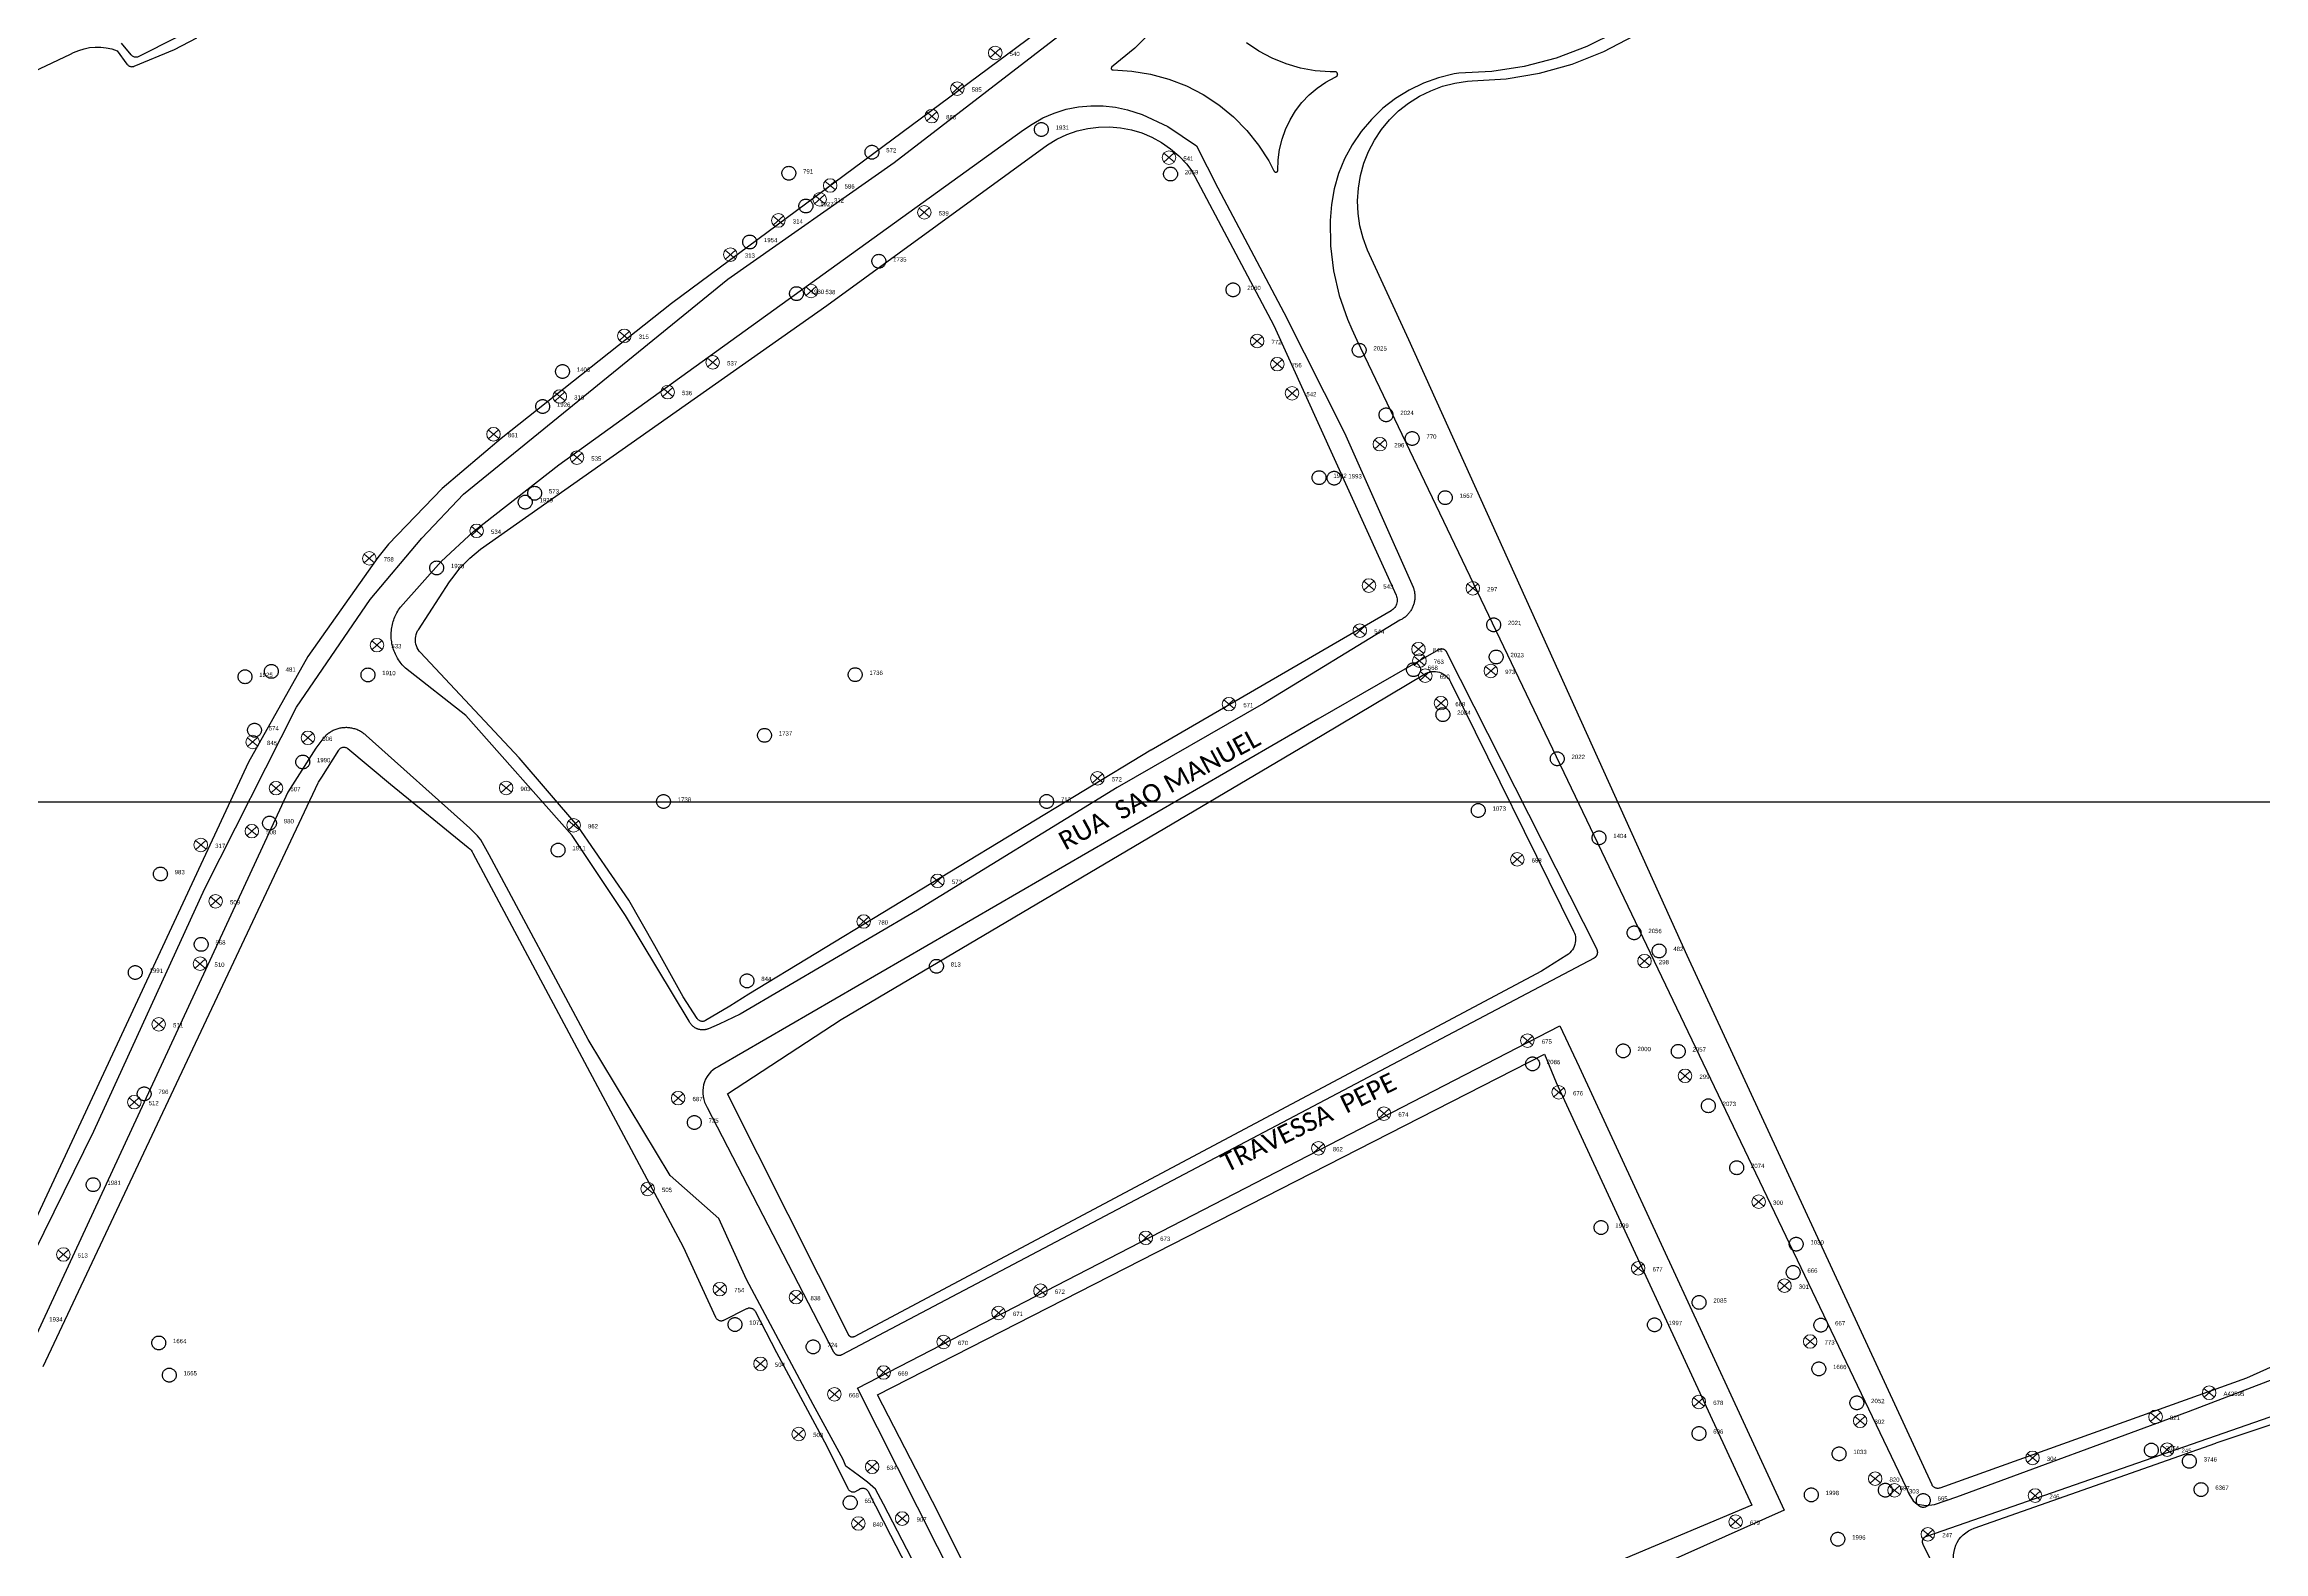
# Model space of a CAD drawing. Header units: millimetres. Extents: x 676447 to 689606, y 7455628 to 7463967.
# Drawn here: x 686233.2 to 686593, y 7460414.5 to 7460659 of the extents above; entities that cross this region are included whole.
import ezdxf

# ---------------------------------------------------------------- set-up
doc = ezdxf.new("R2010")
doc.units = ezdxf.units.MM
doc.header["$LTSCALE"] = 0.1
doc.header["$MEASUREMENT"] = 0
doc.linetypes.add('PHANTOM2', pattern=[1.25, 0.625, -0.125, 0.125, -0.125, 0.125, -0.125])
doc.layers.add('10.4-Postes', color=1, linetype='Continuous', lineweight=0)
for name, color, linetype in [('Caixas Subterrâneas', 5, 'Continuous'), ('LEGENDAS_INFRAESTRUTURAS', 7, 'Continuous'), ('MUB_MEIOFIO', 7, 'Continuous'), ('MUB_QUADRAS', 7, 'Continuous'), ('MUB_SEGMENTO', 7, 'Continuous'), ('NOS_DE_INFRAESTRUTURA', 7, 'Continuous')]:
    doc.layers.add(name, color=color, linetype=linetype)
doc.styles.add('Legend', font='calibri.ttf')
doc.styles.get("Standard").update_dxf_attribs({"font": 'arial.ttf'})

# ---------------------------------------------------------------- blocks, each defined once
blk = doc.blocks.new('PTPT')
at = {"layer": '10.4-Postes', "color": 1, "linetype": 'PHANTOM2'}
for points in [[(-0.0000079, 0.0000104), (0.0000075, -0.000002)], [(0.000007, 0.0000109), (-0.0000074, -0.0000025)]]:
    blk.add_lwpolyline(points, dxfattribs=at)
at = {"layer": '10.4-Postes', "color": 1}
blk.add_circle((-0.0000002, 0.0000042), 0.00000987, dxfattribs=at)
blk = doc.blocks.new('MHMZ')
at = {"linetype": 'PHANTOM2'}
blk.add_circle((0, 0), 0.0000101, dxfattribs=at)

msp = doc.modelspace()

# ---------------------------------------------------------------- linework, layer by layer
at = {"linetype": 'Continuous'}
msp.add_lwpolyline([(686634.51, 7460009.2), (685960.65, 7460009.2), (685960.65, 7460536.13), (686634.51, 7460536.13)], close=True, dxfattribs=at)
at = {"layer": 'MUB_MEIOFIO', "linetype": 'Continuous'}
for points in [[(686274.06, 7460551.48), (686285.97, 7460568.97), (686294.36, 7460578.89), (686301.12, 7460586.05), (686343.98, 7460620.9), (686370.96, 7460639.81), (686408.49, 7460668.77)], [(686254.57, 7460660.11), (686248.47, 7460656.99), (686248.38, 7460656.95), (686248.28, 7460656.91), (686248.17, 7460656.89), (686248.07, 7460656.88), (686247.97, 7460656.88), (686247.86, 7460656.89), (686247.76, 7460656.91), (686247.66, 7460656.95), (686247.56, 7460656.99), (686247.47, 7460657.04), (686247.39, 7460657.1), (686247.31, 7460657.17), (686247.24, 7460657.25), (686245.67, 7460659.19)], [(686413.38, 7460661.84), (686409.97, 7460658.37), (686406.21, 7460655.27), (686406.19, 7460655.24), (686406.17, 7460655.22), (686406.16, 7460655.19), (686406.15, 7460655.17), (686406.14, 7460655.14), (686406.14, 7460655.11), (686406.14, 7460655.08), (686406.14, 7460655.06), (686406.15, 7460655.03), (686406.15, 7460655), (686406.16, 7460654.97), (686406.18, 7460654.95), (686406.19, 7460654.93), (686406.21, 7460654.9), (686406.23, 7460654.89), (686406.25, 7460654.87), (686406.28, 7460654.85), (686406.3, 7460654.84), (686406.33, 7460654.83), (686406.36, 7460654.82), (686406.38, 7460654.82), (686406.41, 7460654.82), (686406.44, 7460654.82), (686409.5, 7460654.64), (686412.52, 7460654.14), (686415.47, 7460653.34), (686418.32, 7460652.22), (686421.04, 7460650.82), (686423.59, 7460649.14), (686425.96, 7460647.2), (686428.11, 7460645.02), (686430.03, 7460642.63), (686431.68, 7460640.06), (686432.52, 7460638.47)], [(686488.05, 7460661.01), (686483.28, 7460658.61), (686478.29, 7460656.72), (686473.12, 7460655.37), (686467.84, 7460654.56), (686462.51, 7460654.31), (686461.73, 7460654.17), (686459.21, 7460653.56), (686456.78, 7460652.68), (686454.45, 7460651.55), (686452.25, 7460650.19), (686450.2, 7460648.61), (686448.34, 7460646.81), (686446.66, 7460644.84), (686445.21, 7460642.7), (686443.99, 7460640.42), (686443.01, 7460638.02), (686442.29, 7460635.54), (686441.83, 7460632.99), (686441.64, 7460630.41), (686441.71, 7460626.32), (686442.2, 7460622.26), (686443.11, 7460618.27), (686444.44, 7460614.4), (686445.15, 7460612.76), (686445.99, 7460611), (686535.03, 7460424.92), (686535.47, 7460423.93), (686536.19, 7460422.81), (686536.8, 7460422.24), (686538.29, 7460422.04), (686539.62, 7460422.19), (686543.26, 7460423.42), (686580.82, 7460437.25), (686596.63, 7460443.31)], [(686432.52, 7460638.47), (686432.54, 7460638.44), (686432.55, 7460638.41), (686432.57, 7460638.38), (686432.6, 7460638.36), (686432.62, 7460638.33), (686432.65, 7460638.31), (686432.68, 7460638.29), (686432.71, 7460638.28), (686432.74, 7460638.27), (686432.78, 7460638.26), (686432.81, 7460638.25), (686432.85, 7460638.25), (686432.88, 7460638.26), (686432.92, 7460638.26), (686432.95, 7460638.27), (686432.98, 7460638.29), (686433.01, 7460638.3), (686433.04, 7460638.32), (686433.07, 7460638.34), (686433.09, 7460638.37), (686433.11, 7460638.4), (686433.13, 7460638.43), (686433.14, 7460638.46), (686433.16, 7460638.49), (686433.16, 7460638.52), (686433.17, 7460638.54), (686433.21, 7460640.24), (686433.44, 7460641.93), (686433.83, 7460643.59), (686434.4, 7460645.19), (686435.14, 7460646.73), (686436.03, 7460648.18), (686437.06, 7460649.53), (686438.23, 7460650.77), (686439.53, 7460651.87), (686440.93, 7460652.84), (686442.43, 7460653.65), (686442.57, 7460653.72), (686442.61, 7460653.74), (686442.65, 7460653.75), (686442.68, 7460653.78), (686442.72, 7460653.8), (686442.75, 7460653.83), (686442.78, 7460653.87), (686442.8, 7460653.9), (686442.82, 7460653.94), (686442.84, 7460653.98), (686442.85, 7460654.02), (686442.85, 7460654.07), (686442.86, 7460654.11), (686442.85, 7460654.15), (686442.85, 7460654.19), (686442.84, 7460654.24), (686442.82, 7460654.28), (686442.8, 7460654.31), (686442.78, 7460654.35), (686442.75, 7460654.38), (686442.72, 7460654.41), (686442.69, 7460654.44), (686442.65, 7460654.47), (686442.61, 7460654.49), (686442.57, 7460654.5), (686442.53, 7460654.51), (686442.49, 7460654.52), (686442.45, 7460654.52), (686442.41, 7460654.52), (686441.62, 7460654.52), (686439.2, 7460654.69), (686436.81, 7460655.12), (686434.48, 7460655.79), (686432.23, 7460656.71), (686430.09, 7460657.85), (686428.08, 7460659.21)], [(686290.9, 7460567.68), (686297.48, 7460575.1), (686302.74, 7460580), (686316.56, 7460590.81), (686391.94, 7460645.1), (686393.3, 7460646.05), (686395.06, 7460647.04), (686396.91, 7460647.84), (686398.83, 7460648.44), (686400.81, 7460648.84), (686402.82, 7460649.02), (686404.83, 7460649), (686406.83, 7460648.77), (686408.8, 7460648.33), (686411.14, 7460647.61), (686415.3, 7460645.64), (686419.95, 7460642.5), (686423.41, 7460635.73), (686434.12, 7460615.49), (686443.95, 7460595.99), (686455.08, 7460570.94), (686455.13, 7460570.81), (686455.18, 7460570.67), (686455.22, 7460570.53), (686455.26, 7460570.39), (686455.29, 7460570.25), (686455.31, 7460570.11), (686455.34, 7460569.96), (686455.35, 7460569.82), (686455.36, 7460569.67), (686455.37, 7460569.53), (686455.37, 7460569.38), (686455.37, 7460569.24), (686455.36, 7460569.09), (686455.35, 7460568.95), (686455.33, 7460568.81), (686455.31, 7460568.66), (686455.28, 7460568.52), (686455.25, 7460568.38), (686455.21, 7460568.24), (686455.17, 7460568.1), (686455.12, 7460567.96), (686455.07, 7460567.83), (686455.01, 7460567.7), (686454.95, 7460567.56), (686454.88, 7460567.43), (686454.81, 7460567.31), (686454.74, 7460567.18), (686454.66, 7460567.06), (686454.58, 7460566.94), (686454.49, 7460566.83), (686454.4, 7460566.71), (686454.31, 7460566.6), (686454.21, 7460566.5), (686454.11, 7460566.39), (686454, 7460566.29), (686453.89, 7460566.2), (686453.78, 7460566.1), (686453.67, 7460566.02), (686453.55, 7460565.93), (686453.43, 7460565.85), (686453.31, 7460565.77), (686453.18, 7460565.7), (686453.05, 7460565.64), (686452.92, 7460565.57), (686430.83, 7460552.08), (686407.11, 7460538.45), (686374.72, 7460518.58), (686345.99, 7460501.73), (686342.59, 7460500.09), (686340.85, 7460499.35), (686340.77, 7460499.32), (686340.69, 7460499.29), (686340.61, 7460499.26), (686340.53, 7460499.24), (686340.44, 7460499.22), (686340.36, 7460499.2), (686340.28, 7460499.19), (686340.2, 7460499.18), (686340.11, 7460499.17), (686340.03, 7460499.16), (686339.94, 7460499.16), (686339.86, 7460499.16), (686339.77, 7460499.16), (686339.69, 7460499.17), (686339.61, 7460499.18), (686339.52, 7460499.19), (686339.44, 7460499.2), (686339.36, 7460499.22), (686339.27, 7460499.24), (686339.19, 7460499.26), (686339.11, 7460499.29), (686339.03, 7460499.32), (686338.95, 7460499.35), (686338.88, 7460499.38), (686338.8, 7460499.42), (686338.73, 7460499.46), (686338.65, 7460499.5), (686338.58, 7460499.55), (686338.51, 7460499.59), (686338.44, 7460499.64), (686338.38, 7460499.7), (686338.31, 7460499.75), (686338.25, 7460499.81), (686338.19, 7460499.86), (686338.13, 7460499.93), (686338.07, 7460499.99), (686338.02, 7460500.05), (686337.97, 7460500.12), (686337.92, 7460500.19), (686337.87, 7460500.26), (686337.82, 7460500.33), (686337.78, 7460500.4), (686337.74, 7460500.48), (686337.7, 7460500.55), (686327.37, 7460517.72), (686318.76, 7460530.68), (686301.48, 7460550.12), (686291.72, 7460557.8), (686291.53, 7460557.98), (686291.35, 7460558.17), (686291.18, 7460558.36), (686291.02, 7460558.56), (686290.86, 7460558.76), (686290.71, 7460558.97), (686290.56, 7460559.19), (686290.43, 7460559.41), (686290.3, 7460559.63), (686290.18, 7460559.86), (686290.07, 7460560.1), (686289.96, 7460560.33), (686289.87, 7460560.57), (686289.78, 7460560.82), (686289.7, 7460561.06), (686289.63, 7460561.31), (686289.57, 7460561.56), (686289.52, 7460561.81), (686289.48, 7460562.07), (686289.44, 7460562.33), (686289.41, 7460562.58), (686289.4, 7460562.84), (686289.39, 7460563.1), (686289.39, 7460563.36), (686289.4, 7460563.62), (686289.42, 7460563.87), (686289.45, 7460564.13), (686289.49, 7460564.39), (686289.53, 7460564.64), (686289.59, 7460564.89), (686289.65, 7460565.14), (686289.72, 7460565.39), (686289.8, 7460565.64), (686289.89, 7460565.88), (686289.99, 7460566.12), (686290.1, 7460566.35), (686290.21, 7460566.59), (686290.33, 7460566.81), (686290.46, 7460567.04), (686290.6, 7460567.26), (686290.75, 7460567.47), (686290.9, 7460567.68)], [(686439.63, 7460549.52), (686342.66, 7460493.32), (686342.38, 7460493.19), (686341.97, 7460492.95), (686341.58, 7460492.66), (686341.22, 7460492.34), (686340.9, 7460491.98), (686340.62, 7460491.58), (686340.38, 7460491.17), (686340.19, 7460490.72), (686340.04, 7460490.27), (686339.95, 7460489.79), (686339.9, 7460489.31), (686339.9, 7460488.83), (686339.95, 7460488.35), (686340.06, 7460487.88), (686340.21, 7460487.42), (686340.41, 7460486.99), (686340.65, 7460486.57), (686361.13, 7460446.93), (686361.15, 7460446.9), (686361.17, 7460446.87), (686361.18, 7460446.85), (686361.2, 7460446.82), (686361.22, 7460446.79), (686361.24, 7460446.76), (686361.27, 7460446.74), (686361.29, 7460446.71), (686361.31, 7460446.69), (686361.34, 7460446.66), (686361.36, 7460446.64), (686361.39, 7460446.62), (686361.42, 7460446.6), (686361.44, 7460446.58), (686361.47, 7460446.56), (686361.5, 7460446.54), (686361.53, 7460446.52), (686361.56, 7460446.5), (686361.59, 7460446.49), (686361.62, 7460446.48), (686361.66, 7460446.46), (686361.69, 7460446.45), (686361.72, 7460446.44), (686361.75, 7460446.43), (686361.79, 7460446.42), (686361.82, 7460446.41), (686361.85, 7460446.41), (686361.89, 7460446.4), (686361.92, 7460446.4), (686361.96, 7460446.4), (686361.99, 7460446.39), (686362.02, 7460446.39), (686362.06, 7460446.39), (686362.09, 7460446.4), (686362.13, 7460446.4), (686362.16, 7460446.4), (686362.2, 7460446.41), (686362.23, 7460446.42), (686362.26, 7460446.42), (686362.3, 7460446.43), (686362.33, 7460446.44), (686362.36, 7460446.45), (686362.39, 7460446.47), (686362.42, 7460446.48), (686362.46, 7460446.49), (686362.49, 7460446.51), (686484.48, 7460510.85), (686484.52, 7460510.87), (686484.54, 7460510.89), (686484.57, 7460510.91), (686484.6, 7460510.93), (686484.63, 7460510.95), (686484.66, 7460510.97), (686484.68, 7460510.99), (686484.71, 7460511.01), (686484.73, 7460511.04), (686484.76, 7460511.06), (686484.78, 7460511.09), (686484.8, 7460511.12), (686484.82, 7460511.14), (686484.84, 7460511.17), (686484.86, 7460511.2), (686484.88, 7460511.23), (686484.9, 7460511.26), (686484.91, 7460511.29), (686484.93, 7460511.32), (686484.94, 7460511.35), (686484.95, 7460511.38), (686484.97, 7460511.42), (686484.98, 7460511.45), (686484.99, 7460511.48), (686484.99, 7460511.52), (686485, 7460511.55), (686485.01, 7460511.58), (686485.01, 7460511.62), (686485.01, 7460511.65), (686485.02, 7460511.69), (686485.02, 7460511.72), (686485.02, 7460511.76), (686485.02, 7460511.79), (686485.01, 7460511.83), (686485.01, 7460511.86), (686485.01, 7460511.89), (686485, 7460511.93), (686484.99, 7460511.96), (686484.98, 7460512), (686484.98, 7460512.03), (686484.96, 7460512.06), (686484.95, 7460512.09), (686484.94, 7460512.13), (686484.93, 7460512.16), (686484.91, 7460512.19), (686460.58, 7460560.36), (686460.57, 7460560.39), (686460.55, 7460560.42), (686460.53, 7460560.45), (686460.51, 7460560.48), (686460.49, 7460560.51), (686460.47, 7460560.54), (686460.45, 7460560.56), (686460.43, 7460560.59), (686460.4, 7460560.62), (686460.38, 7460560.64), (686460.35, 7460560.66), (686460.32, 7460560.69), (686460.3, 7460560.71), (686460.27, 7460560.73), (686460.24, 7460560.75), (686460.21, 7460560.77), (686460.18, 7460560.78), (686460.15, 7460560.8), (686460.12, 7460560.82), (686460.09, 7460560.83), (686460.06, 7460560.84), (686460.03, 7460560.86), (686459.99, 7460560.87), (686459.96, 7460560.88), (686459.93, 7460560.88), (686459.89, 7460560.89), (686459.86, 7460560.9), (686459.82, 7460560.9), (686459.79, 7460560.91), (686459.76, 7460560.91), (686459.72, 7460560.91), (686459.69, 7460560.91), (686459.65, 7460560.91), (686459.62, 7460560.91), (686459.58, 7460560.91), (686459.55, 7460560.9), (686459.51, 7460560.9), (686459.48, 7460560.89), (686459.45, 7460560.88), (686459.41, 7460560.87), (686459.38, 7460560.86), (686459.35, 7460560.85), (686459.31, 7460560.84), (686459.28, 7460560.83), (686459.25, 7460560.81), (686459.22, 7460560.8), (686459.19, 7460560.78), (686439.63, 7460549.52)], [(686334.62, 7460475.53), (686321.31, 7460497.6), (686305.3, 7460527.53), (686303.94, 7460529.99), (686303.39, 7460530.64), (686302.12, 7460531.86), (686285.35, 7460546.87), (686285.23, 7460546.98), (686285.1, 7460547.09), (686284.97, 7460547.19), (686284.84, 7460547.29), (686284.7, 7460547.38), (686284.56, 7460547.47), (686284.42, 7460547.56), (686284.27, 7460547.63), (686284.13, 7460547.71), (686283.98, 7460547.78), (686283.82, 7460547.84), (686283.67, 7460547.9), (686283.51, 7460547.95), (686283.35, 7460548), (686283.19, 7460548.04), (686283.03, 7460548.07), (686282.87, 7460548.1), (686282.7, 7460548.13), (686282.54, 7460548.15), (686282.37, 7460548.16), (686282.21, 7460548.17), (686282.04, 7460548.17), (686281.88, 7460548.16), (686281.71, 7460548.15), (686281.54, 7460548.14), (686281.38, 7460548.12), (686281.22, 7460548.09), (686281.05, 7460548.06), (686280.89, 7460548.02), (686280.73, 7460547.98), (686280.58, 7460547.93), (686280.42, 7460547.87), (686280.27, 7460547.81), (686280.11, 7460547.75), (686279.96, 7460547.68), (686279.82, 7460547.6), (686279.67, 7460547.52), (686279.53, 7460547.43), (686279.39, 7460547.34), (686279.26, 7460547.25), (686279.12, 7460547.15), (686279, 7460547.04), (686278.87, 7460546.93), (686278.75, 7460546.82), (686278.63, 7460546.7), (686278.52, 7460546.58), (686278.41, 7460546.45), (686278.31, 7460546.33), (686277.16, 7460544.85), (686272.61, 7460537.7), (686213.68, 7460410.55)], [(686229.94, 7460459.89), (686241.19, 7460482.71), (686259.19, 7460522.08), (686274.06, 7460551.48)], [(686365.02, 7460441.08), (686478.86, 7460499.83), (686482.03, 7460493.18), (686515.26, 7460421.28), (686466.45, 7460399.47)], [(686610.11, 7460267.99), (686537.8, 7460415.7), (686537.78, 7460415.73), (686537.77, 7460415.76), (686537.75, 7460415.8), (686537.74, 7460415.83), (686537.73, 7460415.86), (686537.72, 7460415.89), (686537.72, 7460415.93), (686537.71, 7460415.96), (686537.7, 7460416), (686537.7, 7460416.03), (686537.7, 7460416.06), (686537.69, 7460416.1), (686537.69, 7460416.13), (686537.69, 7460416.17), (686537.7, 7460416.2), (686537.7, 7460416.24), (686537.7, 7460416.27), (686537.71, 7460416.31), (686537.71, 7460416.34), (686537.72, 7460416.37), (686537.73, 7460416.41), (686537.74, 7460416.44), (686537.75, 7460416.47), (686537.76, 7460416.5), (686537.78, 7460416.54), (686537.79, 7460416.57), (686537.8, 7460416.6), (686537.82, 7460416.63), (686537.84, 7460416.66), (686537.86, 7460416.69), (686537.88, 7460416.72), (686537.9, 7460416.74), (686537.92, 7460416.77), (686537.94, 7460416.8), (686537.96, 7460416.82), (686537.99, 7460416.85), (686538.01, 7460416.87), (686538.04, 7460416.9), (686538.06, 7460416.92), (686538.09, 7460416.94), (686538.12, 7460416.96), (686538.15, 7460416.98), (686538.18, 7460417), (686538.21, 7460417.01), (686538.24, 7460417.03), (686538.27, 7460417.05), (686538.3, 7460417.06), (686538.33, 7460417.07), (686538.37, 7460417.08), (686740.83, 7460487.41)], [(686140.32, 7460249.71), (686285, 7460312.27), (686397.92, 7460363.58), (686398.09, 7460363.71), (686398.21, 7460363.91), (686398.24, 7460364.19), (686398.23, 7460364.49), (686386.35, 7460388.99), (686376.78, 7460407.64), (686369.19, 7460422.27), (686367.93, 7460424.67), (686366.63, 7460425.81), (686365.31, 7460426.8), (686364.28, 7460427.56), (686363.13, 7460428.43), (686362.69, 7460429.47), (686357.82, 7460438.41), (686347, 7460458.66), (686342.5, 7460468.57), (686334.62, 7460475.53)], [(686403.96, 7460363.77), (686365.02, 7460441.08)]]:
    msp.add_lwpolyline(points, dxfattribs=at)
at = {"layer": 'MUB_QUADRAS', "linetype": 'Continuous'}
for points in [[(686213.69, 7460646.18), (686237.4, 7460657.37), (686237.9, 7460657.64), (686238.73, 7460658), (686239.6, 7460658.27), (686240.49, 7460658.45), (686241.39, 7460658.54), (686242.3, 7460658.53), (686243.2, 7460658.43), (686244.09, 7460658.23), (686244.95, 7460657.94), (686246.55, 7460655.76), (686246.6, 7460655.7), (686246.67, 7460655.63), (686246.75, 7460655.56), (686246.84, 7460655.5), (686246.93, 7460655.45), (686247.03, 7460655.41), (686247.13, 7460655.38), (686247.23, 7460655.36), (686247.34, 7460655.35), (686247.44, 7460655.36), (686247.54, 7460655.37), (686247.65, 7460655.4), (686247.74, 7460655.43), (686254.25, 7460658.14), (686257.87, 7460660.04)], [(686397.08, 7460663.11), (686334.83, 7460616.97), (686307.23, 7460595.04), (686297.63, 7460586.95), (686288.93, 7460577.91), (686287.21, 7460575.77), (686275.86, 7460559.71), (686266.25, 7460542.55), (686228.41, 7460461.34)], [(686635.98, 7460463.27), (686590.22, 7460442.68), (686540.47, 7460424.86), (686540.46, 7460424.85), (686540.36, 7460424.82), (686540.25, 7460424.81), (686540.15, 7460424.8), (686540.04, 7460424.8), (686539.94, 7460424.82), (686539.84, 7460424.84), (686539.74, 7460424.88), (686539.65, 7460424.93), (686539.56, 7460424.98), (686539.48, 7460425.05), (686539.4, 7460425.12), (686539.33, 7460425.2), (686539.27, 7460425.29), (686539.23, 7460425.38), (686499.52, 7460511.21), (686454.39, 7460611.08), (686447.69, 7460625.59), (686446.97, 7460627.52), (686446.46, 7460629.52), (686446.16, 7460631.55), (686446.08, 7460633.61), (686446.21, 7460635.67), (686446.55, 7460637.7), (686447.1, 7460639.68), (686447.86, 7460641.6), (686448.82, 7460643.42), (686449.96, 7460645.14), (686451.27, 7460646.73), (686452.74, 7460648.17), (686454.36, 7460649.45), (686456.1, 7460650.55), (686457.95, 7460651.46), (686459.88, 7460652.18), (686461.87, 7460652.69), (686463.91, 7460652.99), (686464.66, 7460653.05), (686470.16, 7460653.39), (686475.59, 7460654.3), (686480.9, 7460655.78), (686486.02, 7460657.8), (686490.9, 7460660.35)], [(686293.31, 7460562.34), (686293.32, 7460562.66), (686293.36, 7460562.97), (686293.44, 7460563.27), (686293.55, 7460563.57), (686293.68, 7460563.85), (686293.8, 7460564.05), (686298.87, 7460571.81), (686299.2, 7460572.29), (686300.59, 7460574.06), (686302.16, 7460575.66), (686303.88, 7460577.1), (686360, 7460616.61), (686395.79, 7460642.66), (686397.31, 7460643.58), (686398.92, 7460644.34), (686400.6, 7460644.93), (686402.34, 7460645.34), (686404.1, 7460645.56), (686405.88, 7460645.6), (686407.66, 7460645.45), (686409.4, 7460645.12), (686411.11, 7460644.61), (686412.75, 7460643.92), (686414.31, 7460643.07), (686415.77, 7460642.05), (686417.12, 7460640.89), (686418.34, 7460639.59), (686419.23, 7460638.45), (686432.49, 7460613.36), (686452.35, 7460569.65), (686452.42, 7460569.45), (686452.47, 7460569.25), (686452.5, 7460569.04), (686452.51, 7460568.83), (686452.49, 7460568.62), (686452.46, 7460568.42), (686452.4, 7460568.21), (686452.32, 7460568.02), (686452.22, 7460567.83), (686452.11, 7460567.66), (686451.97, 7460567.5), (686451.82, 7460567.35), (686451.66, 7460567.23), (686451.51, 7460567.13), (686412.59, 7460544.53), (686412.55, 7460544.51), (686347.4, 7460504.96), (686344.32, 7460503.02), (686340.36, 7460500.68), (686340.27, 7460500.63), (686340.17, 7460500.59), (686340.07, 7460500.56), (686339.97, 7460500.54), (686339.86, 7460500.54), (686339.76, 7460500.54), (686339.66, 7460500.56), (686339.55, 7460500.58), (686339.46, 7460500.62), (686339.36, 7460500.67), (686339.27, 7460500.72), (686339.19, 7460500.79), (686339.12, 7460500.86), (686339.05, 7460500.94), (686339.02, 7460500.99), (686336.72, 7460504.49), (686332.14, 7460512.8), (686327.92, 7460520.17), (686319.65, 7460532.19), (686310.16, 7460543.28), (686294.12, 7460560.35), (686293.92, 7460560.59), (686293.75, 7460560.85), (686293.6, 7460561.13), (686293.48, 7460561.42), (686293.39, 7460561.72), (686293.34, 7460562.03), (686293.31, 7460562.34)], [(686364.44, 7460449.39), (686364.43, 7460449.38), (686364.41, 7460449.38), (686364.39, 7460449.37), (686364.37, 7460449.36), (686364.35, 7460449.35), (686364.33, 7460449.34), (686364.31, 7460449.34), (686364.29, 7460449.33), (686364.27, 7460449.33), (686364.25, 7460449.32), (686364.23, 7460449.32), (686364.21, 7460449.32), (686364.19, 7460449.32), (686364.17, 7460449.31), (686364.15, 7460449.31), (686364.13, 7460449.31), (686364.11, 7460449.32), (686364.09, 7460449.32), (686364.07, 7460449.32), (686364.05, 7460449.32), (686364.03, 7460449.33), (686364.01, 7460449.33), (686363.99, 7460449.34), (686363.97, 7460449.34), (686363.95, 7460449.35), (686363.93, 7460449.35), (686363.91, 7460449.36), (686363.89, 7460449.37), (686363.87, 7460449.38), (686363.85, 7460449.39), (686363.84, 7460449.4), (686363.82, 7460449.41), (686363.8, 7460449.42), (686363.79, 7460449.43), (686363.77, 7460449.45), (686363.75, 7460449.46), (686363.74, 7460449.47), (686363.72, 7460449.49), (686363.71, 7460449.5), (686363.7, 7460449.52), (686363.68, 7460449.53), (686363.67, 7460449.55), (686363.66, 7460449.57), (686363.65, 7460449.58), (686363.63, 7460449.6), (686363.62, 7460449.62), (686363.61, 7460449.64), (686363.61, 7460449.66), (686363.6, 7460449.67), (686343.9, 7460488.8), (686362.33, 7460500.85), (686440.34, 7460546.95), (686456.93, 7460556.85), (686457.21, 7460556.99), (686457.5, 7460557.11), (686457.8, 7460557.19), (686458.11, 7460557.25), (686458.42, 7460557.27), (686458.74, 7460557.26), (686459.05, 7460557.21), (686459.35, 7460557.14), (686459.65, 7460557.03), (686459.93, 7460556.89), (686460.2, 7460556.72), (686460.44, 7460556.53), (686460.67, 7460556.31), (686460.87, 7460556.07), (686461.04, 7460555.81), (686461.16, 7460555.6), (686481.12, 7460515.14), (686481.24, 7460514.85), (686481.34, 7460514.55), (686481.4, 7460514.25), (686481.43, 7460513.93), (686481.42, 7460513.62), (686481.39, 7460513.31), (686481.32, 7460513), (686481.22, 7460512.7), (686481.08, 7460512.42), (686480.92, 7460512.15), (686480.74, 7460511.9), (686480.52, 7460511.67), (686480.29, 7460511.46), (686480.04, 7460511.28), (686475.9, 7460508.65), (686364.44, 7460449.39)], [(686232.94, 7460444.58), (686277.54, 7460539.22), (686277.59, 7460539.31), (686277.6, 7460539.32), (686278.13, 7460540.16), (686280.89, 7460544.53), (686280.95, 7460544.62), (686281.02, 7460544.7), (686281.1, 7460544.77), (686281.18, 7460544.83), (686281.27, 7460544.88), (686281.36, 7460544.93), (686281.46, 7460544.96), (686281.57, 7460544.98), (686281.67, 7460545), (686281.77, 7460545), (686281.88, 7460544.99), (686281.98, 7460544.97), (686282.08, 7460544.94), (686282.18, 7460544.89), (686282.27, 7460544.84), (686282.35, 7460544.78), (686282.38, 7460544.76), (686289.26, 7460538.99), (686301.89, 7460528.75), (686302.12, 7460528.54), (686302.33, 7460528.31), (686302.52, 7460528.05), (686302.65, 7460527.83), (686336.71, 7460464), (686341.97, 7460452.57), (686342.02, 7460452.48), (686342.07, 7460452.39), (686342.14, 7460452.31), (686342.22, 7460452.24), (686342.3, 7460452.17), (686342.39, 7460452.12), (686342.48, 7460452.07), (686342.58, 7460452.03), (686342.68, 7460452.01), (686342.78, 7460451.99), (686342.89, 7460451.99), (686342.99, 7460451.99), (686343.1, 7460452.01), (686343.2, 7460452.04), (686343.29, 7460452.08), (686343.32, 7460452.09), (686347.05, 7460453.96), (686347.15, 7460454), (686347.25, 7460454.03), (686347.35, 7460454.06), (686347.46, 7460454.07), (686347.56, 7460454.06), (686347.66, 7460454.05), (686347.77, 7460454.03), (686347.87, 7460454), (686347.96, 7460453.95), (686348.05, 7460453.9), (686348.14, 7460453.84), (686348.21, 7460453.77), (686348.28, 7460453.69), (686348.34, 7460453.61), (686348.39, 7460453.53), (686351.89, 7460446.86), (686360.05, 7460431.63), (686363.42, 7460424.79), (686363.47, 7460424.7), (686363.54, 7460424.61), (686363.6, 7460424.53), (686363.68, 7460424.46), (686363.76, 7460424.4), (686363.85, 7460424.34), (686363.95, 7460424.3), (686364.05, 7460424.27), (686364.15, 7460424.24), (686364.25, 7460424.23), (686364.36, 7460424.23), (686364.46, 7460424.24), (686364.57, 7460424.26), (686364.67, 7460424.29), (686364.76, 7460424.33), (686364.85, 7460424.38), (686365.14, 7460424.56), (686365.33, 7460424.68), (686365.4, 7460424.72), (686365.49, 7460424.76), (686365.59, 7460424.79), (686365.7, 7460424.82), (686365.8, 7460424.83), (686365.91, 7460424.83), (686366.01, 7460424.82), (686366.11, 7460424.8), (686366.21, 7460424.76), (686366.31, 7460424.72), (686366.4, 7460424.67), (686366.48, 7460424.61), (686366.56, 7460424.54), (686366.63, 7460424.46), (686366.69, 7460424.38), (686366.75, 7460424.29), (686370.37, 7460417.24), (686389.3, 7460380.44)], [(686368.23, 7460439.95), (686476.37, 7460495.2), (686478.26, 7460490.62), (686510.03, 7460422.1), (686464.04, 7460402.73)], [(686543.18, 7460411.5), (686542.99, 7460411.99), (686542.84, 7460412.49), (686542.75, 7460413.01), (686542.71, 7460413.53), (686542.73, 7460414.05), (686542.8, 7460414.57), (686542.92, 7460415.08), (686543.1, 7460415.57), (686543.33, 7460416.04), (686543.6, 7460416.49), (686543.92, 7460416.9), (686544.29, 7460417.28), (686544.69, 7460417.62), (686545.12, 7460417.91), (686545.58, 7460418.16), (686546.05, 7460418.35), (686585.24, 7460432.15), (686585.28, 7460432.17), (686659.75, 7460457.04)], [(686406.72, 7460363.53), (686378.04, 7460420.99), (686368.23, 7460439.95)]]:
    msp.add_lwpolyline(points, dxfattribs=at)

# ---------------------------------------------------------------- block references
at = {"layer": 'Caixas Subterrâneas', "color": 40}
for p, xscale, yscale, zscale, rotation in [((686394.81, 7460645.17), 111319.4907932735, 111319.4907932735, 111319.4907932735, 359.2908710242276), ((686367.34, 7460641.48), 111319.4907932735, 111319.4907932735, 111319.4907932735, 359.2909743233679), ((686353.86, 7460638.07), 111319.4907932736, 111319.4907932736, 111319.4907932736, 359.2910245156913), ((686415.76, 7460637.94), 111319.4907932735, 111319.4907932735, 111319.4907932735, 359.290789119023), ((686356.63, 7460632.76), 111319.4907932736, 111319.4907932736, 111319.4907932736, 359.2910123239623), ((686347.52, 7460626.92), 111319.4907932736, 111319.4907932736, 111319.4907932736, 359.2910451494702), ((686368.46, 7460623.8), 111319.4907932736, 111319.4907932736, 111319.4907932736, 359.2909645685444), ((686425.89, 7460619.17), 111319.4907932735, 111319.4907932735, 111319.4907932735, 359.2907447631286), ((686355.11, 7460618.55), 111319.4907932736, 111319.4907932736, 111319.4907932736, 359.2910136991028), ((686446.34, 7460609.37), 111319.4907932736, 111319.4907932736, 111319.4907932736, 359.2906639923334), ((686317.17, 7460605.92), 111319.4907932736, 111319.4907932736, 111319.4907932736, 359.2911539964457), ((686313.95, 7460600.24), 111319.4907932736, 111319.4907932736, 111319.4907932736, 359.2911644862226), ((686450.7, 7460598.9), 111319.4907932736, 111319.4907932736, 111319.4907932736, 359.2906441451972), ((686454.93, 7460595.06), 111319.4907932736, 111319.4907932736, 111319.4907932736, 359.2906268825544), ((686439.84, 7460588.71), 111319.4907932736, 111319.4907932736, 111319.4907932736, 359.2906822584383), ((686442.28, 7460588.62), 111319.4907932736, 111319.4907932736, 111319.4907932736, 359.2906729611457), ((686311.12, 7460584.74), 111319.4907932736, 111319.4907932736, 111319.4907932736, 359.2911704107799), ((686312.65, 7460586.18), 111319.4907932736, 111319.4907932736, 111319.4907932736, 359.2911650514224), ((686460.3, 7460585.46), 111319.4907932736, 111319.4907932736, 111319.4907932736, 359.2906034646359), ((686296.76, 7460574.07), 111319.4907932736, 111319.4907932736, 111319.4907932736, 359.2912217189904), ((686468.15, 7460564.84), 111319.4907932736, 111319.4907932736, 111319.4907932736, 359.2905671947069), ((686468.56, 7460559.63), 111319.4907932736, 111319.4907932736, 111319.4907932736, 359.2905640103692), ((686265.69, 7460556.42), 111319.4907932736, 111319.4907932736, 111319.4907932736, 359.2913343570025), ((686269.96, 7460557.29), 111319.4907932735, 111319.4907932735, 111319.4907932735, 359.2913183908696), ((686285.62, 7460556.72), 111319.4907932736, 111319.4907932736, 111319.4907932736, 359.2912586819741), ((686364.62, 7460556.76), 111319.4907932736, 111319.4907932736, 111319.4907932736, 359.2909582971535), ((686455.16, 7460557.57), 111319.4907932735, 111319.4907932735, 111319.4907932735, 359.2906143335653), ((686267.22, 7460547.75), 111319.4907932736, 111319.4907932736, 111319.4907932736, 359.2913258211699), ((686349.92, 7460546.92), 111319.4907932736, 111319.4907932736, 111319.4907932736, 359.2910111433728), ((686459.92, 7460550.28), 111319.4907932736, 111319.4907932736, 111319.4907932736, 359.2905939804329), ((686275.05, 7460542.6), 111319.4907932736, 111319.4907932736, 111319.4907932736, 359.2912944829402), ((686478.46, 7460543.12), 111319.4907932736, 111319.4907932736, 111319.4907932736, 359.2905212315541), ((686333.54, 7460536.19), 111319.4907932735, 111319.4907932735, 111319.4907932735, 359.2910700730383), ((686395.67, 7460536.2), 111319.4907932736, 111319.4907932736, 111319.4907932736, 359.2908338865374), ((686269.66, 7460532.69), 111319.4907932735, 111319.4907932735, 111319.4907932735, 359.2913118887945), ((686465.65, 7460534.74), 111319.4907932736, 111319.4907932736, 111319.4907932736, 359.2905673385865), ((686485.23, 7460530.3), 111319.4907932735, 111319.4907932735, 111319.4907932735, 359.2904915366698), ((686316.45, 7460528.31), 111319.4907932735, 111319.4907932735, 111319.4907932735, 359.2911326325209), ((686251.97, 7460524.43), 111319.4907932736, 111319.4907932736, 111319.4907932736, 359.2913765803098), ((686490.92, 7460514.89), 111319.4907932736, 111319.4907932736, 111319.4907932736, 359.2904651075722), ((686258.58, 7460513.02), 111319.4907932735, 111319.4907932735, 111319.4907932735, 359.2913479032932), ((686494.97, 7460511.96), 111319.4907932735, 111319.4907932735, 111319.4907932735, 359.2904487682231), ((686247.89, 7460508.46), 111319.4907932736, 111319.4907932736, 111319.4907932736, 359.2913871376964), ((686377.8, 7460509.47), 111319.4907932736, 111319.4907932736, 111319.4907932736, 359.2908935094664), ((686347.08, 7460507.1), 111319.4907932736, 111319.4907932736, 111319.4907932736, 359.2910095740911), ((686474.46, 7460493.64), 111319.4907932735, 111319.4907932735, 111319.4907932735, 359.2905210670251), ((686489.16, 7460495.75), 111319.4907932735, 111319.4907932735, 111319.4907932735, 359.29046581232), ((686498.08, 7460495.67), 111319.4907932735, 111319.4907932735, 111319.4907932735, 359.2904318726115), ((686249.33, 7460488.79), 111319.4907932735, 111319.4907932735, 111319.4907932735, 359.2913755420644), ((686502.96, 7460486.85), 111319.4907932736, 111319.4907932736, 111319.4907932736, 359.2904105728226), ((686338.54, 7460484.13), 111319.4907932736, 111319.4907932736, 111319.4907932736, 359.2910348866924), ((686507.56, 7460476.8), 111319.4907932736, 111319.4907932736, 111319.4907932736, 359.2903899555682), ((686241.06, 7460474.05), 111319.4907932736, 111319.4907932736, 111319.4907932736, 359.2914024068779), ((686485.56, 7460467.1), 111319.4907932736, 111319.4907932736, 111319.4907932736, 359.2904706064517), ((686517.2, 7460464.4), 111319.4907932735, 111319.4907932735, 111319.4907932735, 359.2903494580323), ((686516.71, 7460459.82), 111319.4907932736, 111319.4907932736, 111319.4907932736, 359.2903498931126), ((686501.46, 7460454.96), 111319.4907932736, 111319.4907932736, 111319.4907932736, 359.2904063693197), ((686345.13, 7460451.37), 111319.4907932736, 111319.4907932736, 111319.4907932736, 359.2909996654175), ((686494.22, 7460451.32), 111319.4907932735, 111319.4907932735, 111319.4907932735, 359.2904327584999), ((686521.2, 7460451.28), 111319.4907932735, 111319.4907932735, 111319.4907932735, 359.2903301631101), ((686251.7, 7460448.39), 111319.4907932735, 111319.4907932735, 111319.4907932735, 359.2913539843977), ((686357.8, 7460447.75), 111319.4907932736, 111319.4907932736, 111319.4907932736, 359.2909503658638), ((686253.41, 7460443.17), 111319.4907932736, 111319.4907932736, 111319.4907932736, 359.2913458666663), ((686520.87, 7460444.18), 111319.4907932736, 111319.4907932736, 111319.4907932736, 359.2903292271952), ((686527.04, 7460438.67), 111319.4907932736, 111319.4907932736, 111319.4907932736, 359.2903040589921), ((686501.44, 7460433.7), 111319.4907932736, 111319.4907932736, 111319.4907932736, 359.2903998218181), ((686524.16, 7460430.41), 111319.4907932735, 111319.4907932735, 111319.4907932735, 359.290312436906), ((686574.79, 7460431.01), 111319.4907932735, 111319.4907932735, 111319.4907932735, 359.2901200860908), ((686580.95, 7460429.2), 111319.4907932736, 111319.4907932736, 111319.4907932736, 359.2900961292787), ((686582.85, 7460424.61), 111319.4907932736, 111319.4907932736, 111319.4907932736, 359.2900874542947), ((686363.82, 7460422.48), 111319.4907932736, 111319.4907932736, 111319.4907932736, 359.2909196197149), ((686519.65, 7460423.75), 111319.4907932736, 111319.4907932736, 111319.4907932736, 359.2903274898337), ((686531.66, 7460424.52), 111319.4907932736, 111319.4907932736, 111319.4907932736, 359.2902820836733), ((686537.81, 7460422.84), 111319.4907932736, 111319.4907932736, 111319.4907932736, 359.2902581718187), ((686523.96, 7460416.56), 111319.4907932735, 111319.4907932735, 111319.4907932735, 359.2903088818168)]:
    msp.add_blockref('MHMZ', p, dxfattribs=dict(at, xscale=xscale, yscale=yscale, zscale=zscale, rotation=rotation))
at = {"layer": 'NOS_DE_INFRAESTRUTURA', "color": 1}
for p, xscale, yscale, zscale, rotation in [((686387.35, 7460657.11), 111319.4907932736, 111319.4907932736, 111319.4907932736, 359.2909030974573), ((686381.19, 7460651.33), 111319.4907932735, 111319.4907932735, 111319.4907932735, 359.2909247069871), ((686377.05, 7460646.85), 111319.4907932736, 111319.4907932736, 111319.4907932736, 359.2909390782017), ((686415.52, 7460640.14), 111319.4907932736, 111319.4907932736, 111319.4907932736, 359.2907907144224), ((686358.88, 7460633.37), 111319.4907932736, 111319.4907932736, 111319.4907932736, 359.2910039578295), ((686360.59, 7460635.62), 111319.4907932736, 111319.4907932736, 111319.4907932736, 359.2909981452625), ((686352.19, 7460629.95), 111319.4907932736, 111319.4907932736, 111319.4907932736, 359.2910283359619), ((686375.85, 7460631.26), 111319.4907932736, 111319.4907932736, 111319.4907932736, 359.2909387795083), ((686344.41, 7460624.41), 111319.4907932736, 111319.4907932736, 111319.4907932736, 359.2910561688084), ((686357.48, 7460618.5), 111319.4907932736, 111319.4907932736, 111319.4907932736, 359.2910046675068), ((686327.21, 7460611.24), 111319.4907932736, 111319.4907932736, 111319.4907932736, 359.2911174797039), ((686429.82, 7460610.39), 111319.4907932735, 111319.4907932735, 111319.4907932735, 359.2907271194077), ((686341.54, 7460606.94), 111319.4907932736, 111319.4907932736, 111319.4907932736, 359.2910616761175), ((686433.08, 7460606.64), 111319.4907932736, 111319.4907932736, 111319.4907932736, 359.2907135435073), ((686316.74, 7460601.4), 111319.4907932736, 111319.4907932736, 111319.4907932736, 359.2911542168046), ((686334.24, 7460602.11), 111319.4907932736, 111319.4907932736, 111319.4907932736, 359.2910879164918), ((686435.47, 7460601.92), 111319.4907932736, 111319.4907932736, 111319.4907932736, 359.2907029730914), ((686306, 7460595.28), 111319.4907932736, 111319.4907932736, 111319.4907932736, 359.291193166747), ((686449.72, 7460593.66), 111319.4907932736, 111319.4907932736, 111319.4907932736, 359.2906462292917), ((686319.52, 7460591.49), 111319.4907932736, 111319.4907932736, 111319.4907932736, 359.291140565034), ((686303.26, 7460579.62), 111319.4907932736, 111319.4907932736, 111319.4907932736, 359.2911987134554), ((686285.86, 7460575.15), 111319.4907932736, 111319.4907932736, 111319.4907932736, 359.2912634920048), ((686447.94, 7460570.74), 111319.4907932735, 111319.4907932735, 111319.4907932735, 359.2906458901743), ((686464.78, 7460570.3), 111319.4907932736, 111319.4907932736, 111319.4907932736, 359.2905816968985), ((686287.1, 7460561.07), 111319.4907932736, 111319.4907932736, 111319.4907932736, 359.2912543888722), ((686446.47, 7460563.44), 111319.4907932736, 111319.4907932736, 111319.4907932736, 359.2906491782313), ((686455.97, 7460560.43), 111319.4907932736, 111319.4907932736, 111319.4907932736, 359.2906121520883), ((686456.13, 7460558.55), 111319.4907932736, 111319.4907932736, 111319.4907932736, 359.2906109373166), ((686457.08, 7460556.12), 111319.4907932736, 111319.4907932736, 111319.4907932736, 359.2906065928202), ((686467.7, 7460556.89), 111319.4907932736, 111319.4907932736, 111319.4907932736, 359.2905664264683), ((686425.25, 7460551.51), 111319.4907932736, 111319.4907932736, 111319.4907932736, 359.2907261554028), ((686459.62, 7460551.66), 111319.4907932736, 111319.4907932736, 111319.4907932736, 359.290595520534), ((686266.94, 7460545.37), 111319.4907932736, 111319.4907932736, 111319.4907932736, 359.2913261427123), ((686275.91, 7460546.05), 111319.4907932736, 111319.4907932736, 111319.4907932736, 359.2912922787583), ((686403.92, 7460539.48), 111319.4907932736, 111319.4907932736, 111319.4907932736, 359.2908035364389), ((686270.73, 7460537.89), 111319.4907932736, 111319.4907932736, 111319.4907932736, 359.2913094256148), ((686308.04, 7460537.92), 111319.4907932736, 111319.4907932736, 111319.4907932736, 359.2911675731413), ((686258.53, 7460528.68), 111319.4907932736, 111319.4907932736, 111319.4907932736, 359.2913529612619), ((686266.81, 7460530.91), 111319.4907932735, 111319.4907932735, 111319.4907932735, 359.2913221523993), ((686318.98, 7460531.87), 111319.4907932735, 111319.4907932735, 111319.4907932735, 359.2911241079843), ((686471.99, 7460526.33), 111319.4907932736, 111319.4907932736, 111319.4907932736, 359.2905406402347), ((686377.99, 7460522.85), 111319.4907932736, 111319.4907932736, 111319.4907932736, 359.2908969254982), ((686260.94, 7460519.54), 111319.4907932736, 111319.4907932736, 111319.4907932736, 359.2913409603864), ((686366.02, 7460516.27), 111319.4907932736, 111319.4907932736, 111319.4907932736, 359.2909404166478), ((686258.42, 7460509.42), 111319.4907932736, 111319.4907932736, 111319.4907932736, 359.2913473676934), ((686492.62, 7460509.84), 111319.4907932736, 111319.4907932736, 111319.4907932736, 359.2904570537517), ((686251.71, 7460499.59), 111319.4907932736, 111319.4907932736, 111319.4907932736, 359.2913698504363), ((686473.64, 7460496.95), 111319.4907932736, 111319.4907932736, 111319.4907932736, 359.2905252183153), ((686499.2, 7460491.24), 111319.4907932735, 111319.4907932735, 111319.4907932735, 359.2904262373264), ((686247.75, 7460486.97), 111319.4907932736, 111319.4907932736, 111319.4907932736, 359.291380969016), ((686335.93, 7460487.62), 111319.4907932736, 111319.4907932736, 111319.4907932736, 359.2910459203167), ((686478.71, 7460488.57), 111319.4907932736, 111319.4907932736, 111319.4907932736, 359.2905033426442), ((686450.38, 7460485.11), 111319.4907932735, 111319.4907932735, 111319.4907932735, 359.2906099634762), ((686439.75, 7460479.49), 111319.4907932735, 111319.4907932735, 111319.4907932735, 359.2906486308713), ((686330.98, 7460472.89), 111319.4907932736, 111319.4907932736, 111319.4907932736, 359.291060148146), ((686511.14, 7460470.82), 111319.4907932736, 111319.4907932736, 111319.4907932736, 359.2903745147102), ((686411.76, 7460464.97), 111319.4907932735, 111319.4907932735, 111319.4907932735, 359.2907505491496), ((686236.25, 7460462.27), 111319.4907932736, 111319.4907932736, 111319.4907932736, 359.2914170395352), ((686342.69, 7460456.65), 111319.4907932735, 111319.4907932735, 111319.4907932735, 359.2910105865946), ((686491.6, 7460460.02), 111319.4907932736, 111319.4907932736, 111319.4907932736, 359.2904454426165), ((686515.32, 7460457.2), 111319.4907932736, 111319.4907932736, 111319.4907932736, 359.2903543761374), ((686355.06, 7460455.35), 111319.4907932736, 111319.4907932736, 111319.4907932736, 359.2909631252848), ((686394.68, 7460456.39), 111319.4907932736, 111319.4907932736, 111319.4907932736, 359.2908128022539), ((686387.89, 7460452.78), 111319.4907932736, 111319.4907932736, 111319.4907932736, 359.2908375262534), ((686378.98, 7460448.08), 111319.4907932736, 111319.4907932736, 111319.4907932736, 359.2908699239548), ((686519.49, 7460448.16), 111319.4907932736, 111319.4907932736, 111319.4907932736, 359.2903357056505), ((686349.29, 7460444.54), 111319.4907932736, 111319.4907932736, 111319.4907932736, 359.2909817120037), ((686369.25, 7460443.13), 111319.4907932736, 111319.4907932736, 111319.4907932736, 359.290905381059), ((686361.27, 7460439.6), 111319.4907932736, 111319.4907932736, 111319.4907932736, 359.2909346320444), ((686584.18, 7460439.84), 111319.4907932736, 111319.4907932736, 111319.4907932736, 359.290087149323), ((686501.43, 7460438.35), 111319.4907932736, 111319.4907932736, 111319.4907932736, 359.2904013217075), ((686527.59, 7460435.29), 111319.4907932735, 111319.4907932735, 111319.4907932735, 359.2903009123457), ((686575.49, 7460435.93), 111319.4907932736, 111319.4907932736, 111319.4907932736, 359.2901189665839), ((686355.49, 7460433.15), 111319.4907932736, 111319.4907932736, 111319.4907932736, 359.2909546111779), ((686367.39, 7460427.83), 111319.4907932736, 111319.4907932736, 111319.4907932736, 359.2909077151166), ((686555.53, 7460429.28), 111319.4907932735, 111319.4907932735, 111319.4907932735, 359.2901927812135), ((686577.37, 7460430.61), 111319.4907932736, 111319.4907932736, 111319.4907932736, 359.2901101665333), ((686530.02, 7460425.91), 111319.4907932736, 111319.4907932736, 111319.4907932736, 359.2902887558267), ((686533.17, 7460424.02), 111319.4907932736, 111319.4907932736, 111319.4907932736, 359.2902761732791), ((686555.95, 7460423.17), 111319.4907932736, 111319.4907932736, 111319.4907932736, 359.2901892935006), ((686365.16, 7460418.65), 111319.4907932735, 111319.4907932735, 111319.4907932735, 359.2909133395423), ((686372.26, 7460419.44), 111319.4907932736, 111319.4907932736, 111319.4907932736, 359.2908865554628), ((686507.4, 7460418.93), 111319.4907932736, 111319.4907932736, 111319.4907932736, 359.2903725662355), ((686538.57, 7460416.89), 111319.4907932736, 111319.4907932736, 111319.4907932736, 359.2902534164923)]:
    msp.add_blockref('PTPT', p, dxfattribs=dict(at, xscale=xscale, yscale=yscale, zscale=zscale, rotation=rotation))

# ---------------------------------------------------------------- texts
at = {"layer": 'LEGENDAS_INFRAESTRUTURAS', "color": 1}
for s, rotation, p in [('540', 359.2909, (686389.66, 7460657.08)), ('585', 359.2909, (686383.5, 7460651.3)), ('888', 359.2909, (686379.36, 7460646.82)), ('541', 359.2908, (686417.83, 7460640.11)), ('586', 359.291, (686362.9, 7460635.6)), ('312', 359.291, (686361.19, 7460633.34)), ('539', 359.2909, (686378.16, 7460631.23)), ('314', 359.291, (686354.5, 7460629.92)), ('313', 359.291, (686346.72, 7460624.38)), ('538', 359.291, (686359.79, 7460618.47)), ('315', 359.2911, (686329.52, 7460611.22)), ('772', 359.2907, (686432.12, 7460610.36)), ('537', 359.2911, (686343.85, 7460606.91)), ('756', 359.2907, (686435.39, 7460606.61)), ('316', 359.2911, (686319.05, 7460601.37)), ('536', 359.2911, (686336.55, 7460602.09)), ('542', 359.2907, (686437.78, 7460601.89)), ('861', 359.2912, (686308.31, 7460595.25)), ('535', 359.2911, (686321.83, 7460591.46)), ('296', 359.2906, (686452.03, 7460593.63)), ('534', 359.2912, (686305.57, 7460579.59)), ('758', 359.2913, (686288.17, 7460575.13)), ('543', 359.2906, (686450.25, 7460570.71)), ('297', 359.2906, (686467.09, 7460570.27)), ('544', 359.2906, (686448.78, 7460563.42)), ('533', 359.2912, (686289.41, 7460561.04)), ('844', 359.2906, (686458.28, 7460560.4)), ('763', 359.2906, (686458.44, 7460558.52)), ('690', 359.2906, (686459.39, 7460556.1)), ('973', 359.2906, (686470.01, 7460556.86)), ('571', 359.2907, (686427.56, 7460551.48)), ('689', 359.2906, (686461.93, 7460551.64)), ('845', 359.2913, (686269.25, 7460545.34)), ('506', 359.2913, (686278.22, 7460546.02)), ('507', 359.2913, (686273.04, 7460537.86)), ('903', 359.2912, (686310.35, 7460537.89)), ('572', 359.2908, (686406.23, 7460539.45)), ('508', 359.2913, (686269.12, 7460530.88)), ('962', 359.2911, (686321.29, 7460531.84)), ('317', 359.2913, (686260.84, 7460528.65)), ('688', 359.2905, (686474.3, 7460526.3)), ('573', 359.2909, (686380.3, 7460522.82)), ('509', 359.2913, (686263.25, 7460519.51)), ('780', 359.2909, (686368.33, 7460516.24)), ('510', 359.2913, (686260.73, 7460509.39)), ('298', 359.2904, (686494.93, 7460509.81)), ('511', 359.2914, (686254.02, 7460499.56)), ('675', 359.2905, (686475.95, 7460496.92)), ('299', 359.2904, (686501.51, 7460491.21)), ('512', 359.2914, (686250.06, 7460486.94)), ('687', 359.291, (686338.24, 7460487.6)), ('676', 359.2905, (686481.02, 7460488.54)), ('674', 359.2906, (686452.69, 7460485.08)), ('862', 359.2906, (686442.06, 7460479.46)), ('505', 359.2911, (686333.29, 7460472.86)), ('300', 359.2904, (686513.45, 7460470.79)), ('673', 359.2907, (686414.07, 7460464.94)), ('513', 359.2914, (686238.56, 7460462.24)), ('677', 359.2904, (686493.91, 7460459.99)), ('754', 359.291, (686345, 7460456.62)), ('838', 359.291, (686357.37, 7460455.32)), ('672', 359.2908, (686396.99, 7460456.36)), ('301', 359.2903, (686517.63, 7460457.17)), ('671', 359.2908, (686390.2, 7460452.76)), ('670', 359.2909, (686381.29, 7460448.05)), ('773', 359.2903, (686521.8, 7460448.13)), ('504', 359.291, (686351.6, 7460444.51)), ('669', 359.2909, (686371.56, 7460443.1)), ('668', 359.2909, (686363.58, 7460439.57)), ('A42595', 359.2901, (686586.49, 7460439.81)), ('678', 359.2904, (686503.74, 7460438.33)), ('821', 359.2901, (686577.8, 7460435.9)), ('503', 359.2909, (686357.8, 7460433.12)), ('302', 359.2903, (686529.9, 7460435.26)), ('304', 359.2902, (686557.84, 7460429.26)), ('245', 359.2901, (686579.68, 7460430.58)), ('634', 359.2909, (686369.7, 7460427.8)), ('820', 359.2903, (686532.33, 7460425.88)), ('303', 359.2903, (686535.48, 7460423.99)), ('246', 359.2902, (686558.26, 7460423.14)), ('840', 359.2909, (686367.47, 7460418.62)), ('907', 359.2909, (686374.57, 7460419.41)), ('679', 359.2904, (686509.71, 7460418.9)), ('247', 359.2902, (686540.88, 7460416.86))]:
    msp.add_text(s, height=0.7, rotation=rotation, dxfattribs=at).set_placement(p)
at = {"layer": 'LEGENDAS_INFRAESTRUTURAS', "color": 5}
for s, rotation, p in [('1931', 359.2909, (686397.12, 7460645.14)), ('572', 359.291, (686369.65, 7460641.45)), ('791', 359.291, (686356.17, 7460638.04)), ('2059', 359.2908, (686418.07, 7460637.91)), ('1927', 359.291, (686358.94, 7460632.73)), ('1954', 359.291, (686349.83, 7460626.9)), ('1735', 359.291, (686370.77, 7460623.77)), ('1930', 359.291, (686357.42, 7460618.52)), ('2060', 359.2907, (686428.2, 7460619.14)), ('2025', 359.2907, (686448.65, 7460609.34)), ('1403', 359.2911, (686319.48, 7460605.89)), ('1926', 359.2912, (686316.26, 7460600.21)), ('2024', 359.2906, (686453.01, 7460598.87)), ('770', 359.2906, (686457.24, 7460595.03)), ('1992', 359.2907, (686442.15, 7460588.68)), ('1993', 359.2907, (686444.59, 7460588.6)), ('1929', 359.2912, (686313.43, 7460584.71)), ('573', 359.2912, (686314.96, 7460586.15)), ('1667', 359.2906, (686462.61, 7460585.44)), ('1928', 359.2912, (686299.07, 7460574.04)), ('2021', 359.2906, (686470.46, 7460564.81)), ('2023', 359.2906, (686470.87, 7460559.6)), ('1925', 359.2913, (686268, 7460556.39)), ('481', 359.2913, (686272.27, 7460557.26)), ('1910', 359.2912, (686287.93, 7460556.69)), ('1736', 359.2909, (686366.93, 7460556.73)), ('668', 359.2906, (686457.47, 7460557.54)), ('574', 359.2913, (686269.53, 7460547.72)), ('2084', 359.2906, (686462.23, 7460550.25)), ('1737', 359.291, (686352.23, 7460546.89)), ('1990', 359.2913, (686277.35, 7460542.57)), ('2022', 359.2905, (686480.77, 7460543.09)), ('1738', 359.2911, (686335.85, 7460536.16)), ('713', 359.2908, (686397.98, 7460536.17)), ('1073', 359.2906, (686467.96, 7460534.71)), ('980', 359.2913, (686271.97, 7460532.66)), ('1404', 359.2905, (686487.54, 7460530.27)), ('1911', 359.2911, (686318.76, 7460528.29)), ('983', 359.2914, (686254.28, 7460524.4)), ('568', 359.2913, (686260.89, 7460512.99)), ('2056', 359.2905, (686493.23, 7460514.86)), ('482', 359.2904, (686497.28, 7460511.94)), ('1991', 359.2914, (686250.2, 7460508.43)), ('813', 359.2909, (686380.11, 7460509.44)), ('844', 359.291, (686349.39, 7460507.07)), ('2086', 359.2905, (686476.77, 7460493.61)), ('2000', 359.2905, (686491.47, 7460495.72)), ('2057', 359.2904, (686500.39, 7460495.64)), ('796', 359.2914, (686251.64, 7460488.77)), ('2073', 359.2904, (686505.27, 7460486.82)), ('725', 359.291, (686340.85, 7460484.1)), ('2074', 359.2904, (686509.87, 7460476.77)), ('1981', 359.2914, (686243.37, 7460474.02)), ('1999', 359.2905, (686487.87, 7460467.07)), ('1030', 359.2903, (686519.51, 7460464.37)), ('666', 359.2903, (686519.02, 7460459.79)), ('2085', 359.2904, (686503.77, 7460454.93)), ('1934', 359.2914, (686233.93, 7460451.88)), ('1071', 359.291, (686347.44, 7460451.34)), ('1997', 359.2904, (686496.53, 7460451.29)), ('667', 359.2903, (686523.51, 7460451.25)), ('1664', 359.2913, (686254.01, 7460448.36)), ('724', 359.2909, (686360.11, 7460447.72)), ('1665', 359.2913, (686255.71, 7460443.14)), ('1666', 359.2903, (686523.18, 7460444.16)), ('2052', 359.2903, (686529.35, 7460438.64)), ('696', 359.2904, (686503.75, 7460433.67)), ('1033', 359.2903, (686526.47, 7460430.38)), ('2054', 359.2901, (686577.1, 7460430.98)), ('3746', 359.2901, (686583.26, 7460429.17)), ('651', 359.2909, (686366.13, 7460422.45)), ('1998', 359.2903, (686521.96, 7460423.73)), ('697', 359.2903, (686533.97, 7460424.49)), ('665', 359.2902, (686540.12, 7460422.82)), ('6367', 359.2901, (686585.16, 7460424.58)), ('1996', 359.2903, (686526.27, 7460416.53))]:
    msp.add_text(s, height=0.7, rotation=rotation, dxfattribs=at).set_placement(p)
at = {"layer": 'MUB_SEGMENTO', "color": 253, "style": 'Legend'}
for s, rotation, p in [('RUA  SAO MANUEL', 28.4724, (686398.68, 7460528.21)), ('TRAVESSA  PEPE', 26.1817, (686424.89, 7460476.01))]:
    msp.add_text(s, height=3, rotation=rotation, dxfattribs=at).set_placement(p)

doc.saveas('drawing.dxf')
